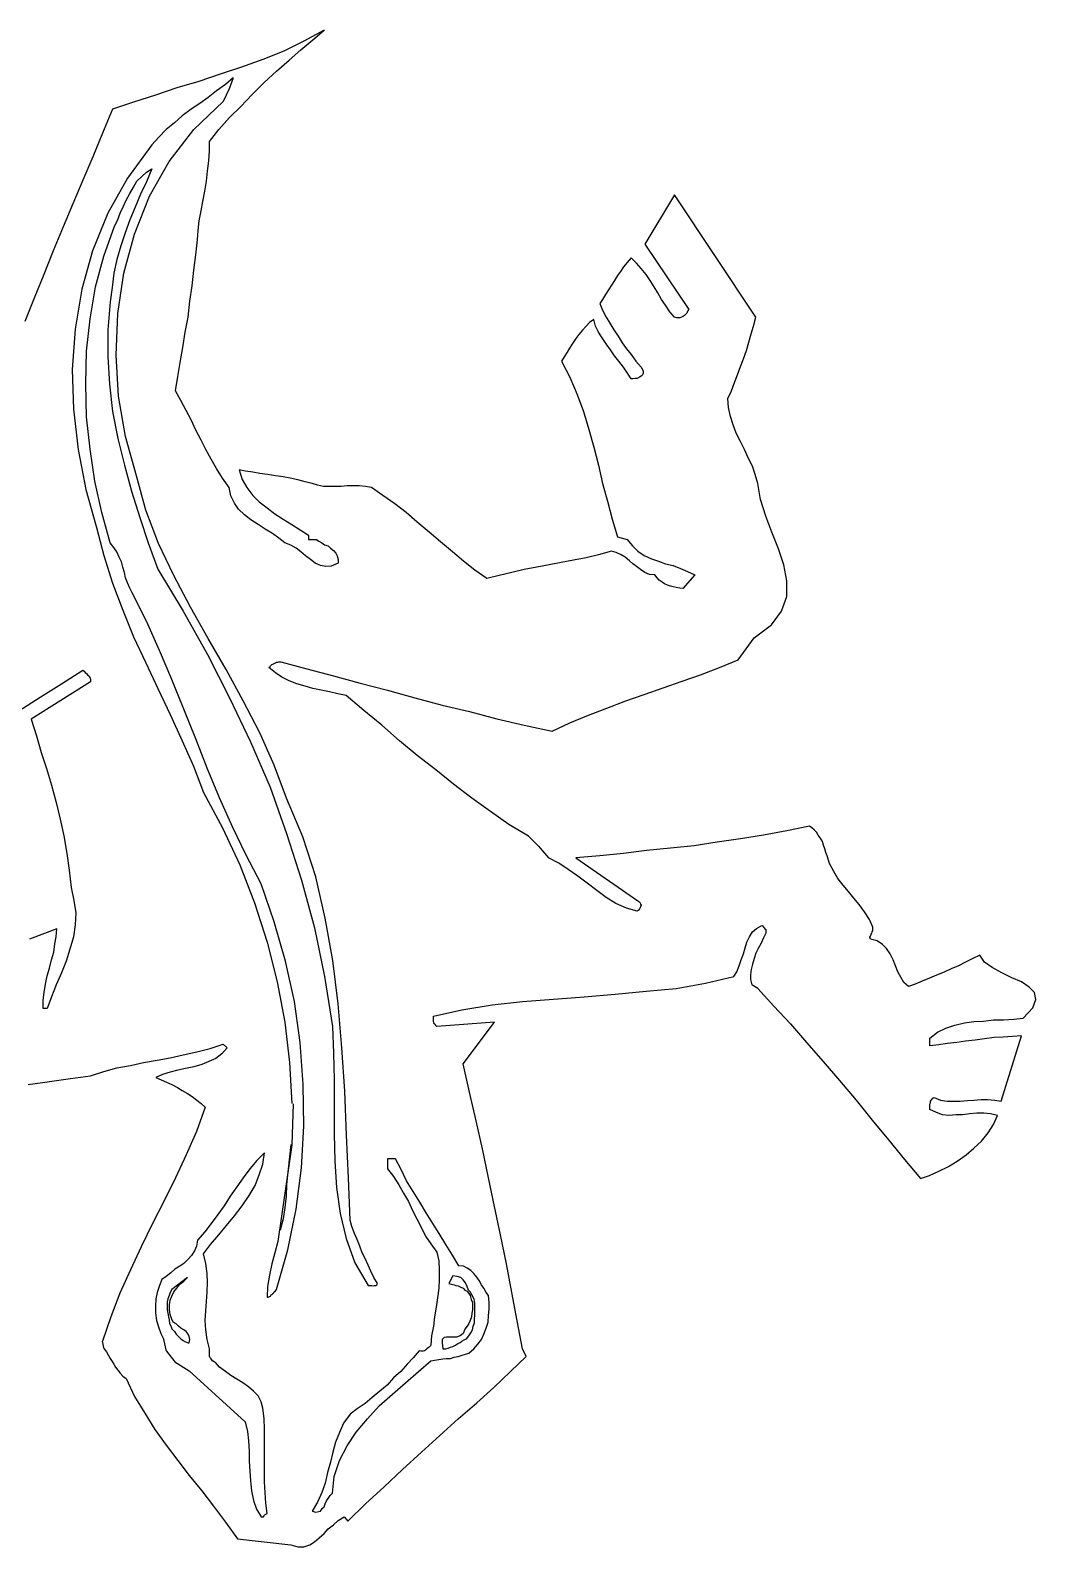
# Model space of a CAD drawing. Header units: inches. Extents: x 2.72 to 5.48, y 1.9 to 4.45.
# Drawn here: x 3.791 to 5.484, y 1.9 to 4.453 of the extents above; entities that cross this region are included whole.
import ezdxf

# ---------------------------------------------------------------- set-up
doc = ezdxf.new("R2010")
doc.units = ezdxf.units.IN
doc.header["$MEASUREMENT"] = 0

msp = doc.modelspace()

# ---------------------------------------------------------------- linework, layer by layer
for p, q in [((4.286, 4.453), (4.252, 4.435)), ((4.267, 4.437), (4.286, 4.453)), ((4.218, 4.418), (4.183, 4.404)), ((4.252, 4.435), (4.218, 4.418)), ((4.227, 4.403), (4.247, 4.42)), ((4.247, 4.42), (4.267, 4.437)), ((4.183, 4.404), (4.147, 4.391)), ((4.206, 4.384), (4.227, 4.403)), ((4.075, 4.367), (4.038, 4.356)), ((4.111, 4.379), (4.075, 4.367)), ((4.147, 4.391), (4.111, 4.379)), ((4.133, 4.373), (4.12, 4.362)), ((4.133, 4.373), (4.1265, 4.3546)), ((4.185, 4.365), (4.206, 4.384)), ((4.002, 4.344), (3.965, 4.332)), ((4.038, 4.356), (4.002, 4.344)), ((4.105, 4.351), (4.091, 4.34)), ((4.12, 4.362), (4.105, 4.351)), ((4.1265, 4.3546), (4.116, 4.333)), ((4.146, 4.325), (4.165, 4.345)), ((4.165, 4.345), (4.185, 4.365)), ((3.93, 4.32), (3.913, 4.28)), ((3.965, 4.332), (3.93, 4.32)), ((4.062, 4.32), (4.047, 4.309)), ((4.077, 4.33), (4.062, 4.32)), ((4.067, 4.286), (4.116, 4.333)), ((4.091, 4.34), (4.077, 4.33)), ((4.127, 4.306), (4.146, 4.325)), ((4.034, 4.297), (4.02, 4.286)), ((4.047, 4.309), (4.034, 4.297)), ((4.109, 4.286), (4.127, 4.306)), ((3.913, 4.28), (3.897, 4.24)), ((4.008, 4.273), (3.996, 4.26)), ((4.02, 4.286), (4.008, 4.273)), ((4.025, 4.232), (4.067, 4.286)), ((4.093, 4.266), (4.109, 4.286)), ((4.093, 4.25), (4.093, 4.266)), ((3.897, 4.24), (3.88, 4.201)), ((3.996, 4.26), (3.955, 4.204)), ((4.092, 4.233), (4.093, 4.25)), ((3.979, 4.207), (3.987, 4.214)), ((3.987, 4.214), (3.996, 4.22)), ((3.996, 4.22), (3.987, 4.198)), ((3.992, 4.174), (4.025, 4.232)), ((4.088, 4.199), (4.09, 4.216)), ((4.09, 4.216), (4.092, 4.233)), ((3.88, 4.201), (3.863, 4.161)), ((3.955, 4.204), (3.922, 4.145)), ((3.959, 4.178), (3.965, 4.189)), ((3.965, 4.189), (3.971, 4.199)), ((3.971, 4.199), (3.979, 4.207)), ((3.987, 4.198), (3.977, 4.177)), ((4.085, 4.182), (4.088, 4.199)), ((3.948, 4.156), (3.953, 4.167)), ((3.953, 4.167), (3.959, 4.178)), ((3.967, 4.11), (3.992, 4.174)), ((3.977, 4.177), (3.968, 4.155)), ((4.079, 4.149), (4.082, 4.165)), ((4.082, 4.165), (4.085, 4.182)), ((4.876, 4.176), (4.826, 4.093)), ((5.013, 3.97), (4.876, 4.176)), ((3.863, 4.161), (3.847, 4.122)), ((3.922, 4.145), (3.896, 4.082)), ((3.938, 4.133), (3.943, 4.145)), ((3.943, 4.145), (3.948, 4.156)), ((3.968, 4.155), (3.959, 4.134)), ((4.076, 4.132), (4.079, 4.149)), ((3.847, 4.122), (3.83, 4.082)), ((3.915, 4.073), (3.933, 4.123)), ((3.933, 4.123), (3.938, 4.133)), ((3.951, 4.112), (3.944, 4.09)), ((3.959, 4.134), (3.951, 4.112)), ((4.073, 4.1), (4.074, 4.116)), ((4.074, 4.116), (4.076, 4.132)), ((3.944, 4.09), (3.937, 4.067)), ((3.949, 4.044), (3.967, 4.11)), ((4.07, 4.075), (4.073, 4.1)), ((4.826, 4.093), (4.9, 3.983)), ((3.83, 4.082), (3.814, 4.042)), ((3.896, 4.082), (3.878, 4.017)), ((3.901, 4.021), (3.915, 4.073)), ((3.937, 4.067), (3.932, 4.044)), ((4.067, 4.049), (4.07, 4.075)), ((4.796, 4.062), (4.79, 4.055)), ((4.803, 4.07), (4.796, 4.062)), ((4.812, 4.061), (4.803, 4.07)), ((4.82, 4.052), (4.812, 4.061)), ((3.814, 4.042), (3.798, 4.002)), ((3.932, 4.044), (3.929, 4.02)), ((3.939, 3.976), (3.949, 4.044)), ((4.064, 4.023), (4.067, 4.049)), ((4.78, 4.04), (4.775, 4.032)), ((4.785, 4.047), (4.78, 4.04)), ((4.79, 4.055), (4.785, 4.047)), ((4.828, 4.042), (4.82, 4.052)), ((4.835, 4.032), (4.828, 4.042)), ((3.878, 4.017), (3.867, 3.95)), ((3.892, 3.967), (3.901, 4.021)), ((3.929, 4.02), (3.926, 3.996)), ((4.06, 3.997), (4.064, 4.023)), ((4.765, 4.016), (4.76, 4.008)), ((4.77, 4.024), (4.765, 4.016)), ((4.775, 4.032), (4.77, 4.024)), ((4.842, 4.021), (4.835, 4.032)), ((4.848, 4.011), (4.842, 4.021)), ((4.854, 4), (4.848, 4.011)), ((3.798, 4.002), (3.782, 3.963)), ((3.926, 3.996), (3.922, 3.949)), ((4.057, 3.97), (4.06, 3.997)), ((4.755, 4), (4.75, 3.993)), ((4.75, 3.993), (4.755, 3.982)), ((4.76, 4.008), (4.755, 4)), ((4.861, 3.99), (4.854, 4)), ((4.868, 3.979), (4.861, 3.99)), ((4.9, 3.983), (4.898, 3.98)), ((3.886, 3.913), (3.892, 3.967)), ((3.936, 3.906), (3.939, 3.976)), ((4.052, 3.945), (4.057, 3.97)), ((4.733, 3.961), (4.727, 3.955)), ((4.74, 3.966), (4.733, 3.961)), ((4.743, 3.955), (4.74, 3.966)), ((4.755, 3.982), (4.761, 3.97)), ((4.761, 3.97), (4.767, 3.96)), ((4.767, 3.96), (4.774, 3.949)), ((4.876, 3.97), (4.868, 3.979)), ((4.88, 3.969), (4.876, 3.97)), ((4.882, 3.969), (4.88, 3.969)), ((4.885, 3.969), (4.882, 3.969)), ((4.888, 3.97), (4.885, 3.969)), ((4.891, 3.972), (4.888, 3.97)), ((4.893, 3.973), (4.891, 3.972)), ((4.895, 3.975), (4.893, 3.973)), ((4.897, 3.977), (4.895, 3.975)), ((4.898, 3.98), (4.897, 3.977)), ((5.009, 3.955), (5.013, 3.97)), ((3.867, 3.95), (3.862, 3.882)), ((3.922, 3.949), (3.922, 3.903)), ((4.048, 3.919), (4.052, 3.945)), ((4.71, 3.934), (4.704, 3.926)), ((4.715, 3.941), (4.71, 3.934)), ((4.721, 3.948), (4.715, 3.941)), ((4.727, 3.955), (4.721, 3.948)), ((4.748, 3.945), (4.743, 3.955)), ((4.754, 3.935), (4.748, 3.945)), ((4.761, 3.925), (4.754, 3.935)), ((4.774, 3.949), (4.781, 3.938)), ((4.781, 3.938), (4.788, 3.927)), ((5.001, 3.928), (5.005, 3.942)), ((5.005, 3.942), (5.009, 3.955)), ((3.885, 3.858), (3.886, 3.913)), ((4.044, 3.894), (4.048, 3.919)), ((4.695, 3.911), (4.69, 3.903)), ((4.699, 3.918), (4.695, 3.911)), ((4.704, 3.926), (4.699, 3.918)), ((4.768, 3.915), (4.761, 3.925)), ((4.775, 3.905), (4.768, 3.915)), ((4.788, 3.927), (4.795, 3.917)), ((4.795, 3.917), (4.803, 3.907)), ((4.803, 3.907), (4.811, 3.896)), ((4.992, 3.9), (4.997, 3.914)), ((4.997, 3.914), (5.001, 3.928)), ((3.862, 3.882), (3.864, 3.815)), ((3.922, 3.903), (3.925, 3.857)), ((3.94, 3.837), (3.936, 3.906)), ((4.04, 3.87), (4.044, 3.894)), ((4.69, 3.903), (4.686, 3.896)), ((4.686, 3.896), (4.7, 3.869)), ((4.782, 3.896), (4.775, 3.905)), ((4.79, 3.886), (4.782, 3.896)), ((4.797, 3.876), (4.79, 3.886)), ((4.811, 3.896), (4.82, 3.886)), ((4.82, 3.886), (4.822, 3.882)), ((4.822, 3.882), (4.823, 3.879)), ((4.982, 3.873), (4.987, 3.887)), ((4.987, 3.887), (4.992, 3.9)), ((3.886, 3.802), (3.885, 3.858)), ((3.925, 3.857), (3.93, 3.811)), ((4.036, 3.846), (4.04, 3.87)), ((4.7, 3.869), (4.712, 3.84)), ((4.803, 3.866), (4.797, 3.876)), ((4.806, 3.866), (4.803, 3.866)), ((4.81, 3.867), (4.806, 3.866)), ((4.813, 3.867), (4.81, 3.867)), ((4.817, 3.869), (4.813, 3.867)), ((4.82, 3.871), (4.817, 3.869)), ((4.822, 3.873), (4.82, 3.871)), ((4.823, 3.876), (4.822, 3.873)), ((4.823, 3.879), (4.823, 3.876)), ((4.972, 3.846), (4.977, 3.86)), ((4.977, 3.86), (4.982, 3.873)), ((3.952, 3.769), (3.94, 3.837)), ((4.045, 3.83), (4.036, 3.846)), ((4.054, 3.813), (4.045, 3.83)), ((4.712, 3.84), (4.723, 3.811)), ((4.966, 3.833), (4.972, 3.846)), ((4.967, 3.818), (4.966, 3.833)), ((3.864, 3.815), (3.872, 3.747)), ((3.93, 3.811), (3.939, 3.766)), ((4.062, 3.797), (4.054, 3.813)), ((4.723, 3.811), (4.732, 3.781)), ((4.97, 3.803), (4.967, 3.818)), ((3.892, 3.748), (3.886, 3.802)), ((4.07, 3.78), (4.062, 3.797)), ((4.079, 3.763), (4.07, 3.78)), ((4.732, 3.781), (4.74, 3.751)), ((4.975, 3.789), (4.97, 3.803)), ((4.98, 3.775), (4.975, 3.789)), ((3.939, 3.766), (3.95, 3.721)), ((3.97, 3.703), (3.952, 3.769)), ((4.087, 3.747), (4.079, 3.763)), ((4.987, 3.761), (4.98, 3.775)), ((4.994, 3.747), (4.987, 3.761)), ((3.872, 3.747), (3.885, 3.68)), ((3.9, 3.694), (3.892, 3.748)), ((4.096, 3.731), (4.087, 3.747)), ((4.105, 3.715), (4.096, 3.731)), ((4.74, 3.751), (4.748, 3.721)), ((5, 3.733), (4.994, 3.747)), ((5.007, 3.719), (5, 3.733)), ((3.95, 3.721), (3.962, 3.677)), ((3.986, 3.645), (3.97, 3.703)), ((4.115, 3.699), (4.105, 3.715)), ((4.154, 3.711), (4.143, 3.713)), ((4.143, 3.713), (4.148, 3.697)), ((4.166, 3.709), (4.154, 3.711)), ((4.178, 3.707), (4.166, 3.709)), ((4.191, 3.705), (4.178, 3.707)), ((4.204, 3.703), (4.191, 3.705)), ((4.217, 3.701), (4.204, 3.703)), ((4.748, 3.721), (4.755, 3.69)), ((5.012, 3.705), (5.007, 3.719)), ((5.016, 3.69), (5.012, 3.705)), ((3.885, 3.68), (3.903, 3.616)), ((3.912, 3.641), (3.9, 3.694)), ((3.962, 3.677), (3.976, 3.633)), ((4.126, 3.683), (4.115, 3.699)), ((4.129, 3.669), (4.126, 3.683)), ((4.148, 3.697), (4.156, 3.683)), ((4.156, 3.683), (4.166, 3.67)), ((4.229, 3.699), (4.217, 3.701)), ((4.242, 3.696), (4.229, 3.699)), ((4.254, 3.693), (4.242, 3.696)), ((4.266, 3.69), (4.254, 3.693)), ((4.275, 3.687), (4.266, 3.69)), ((4.285, 3.685), (4.275, 3.687)), ((4.294, 3.685), (4.285, 3.685)), ((4.304, 3.685), (4.294, 3.685)), ((4.315, 3.685), (4.304, 3.685)), ((4.325, 3.686), (4.315, 3.685)), ((4.335, 3.686), (4.325, 3.686)), ((4.345, 3.686), (4.335, 3.686)), ((4.356, 3.685), (4.345, 3.686)), ((4.366, 3.683), (4.356, 3.685)), ((4.385, 3.67), (4.366, 3.683)), ((4.755, 3.69), (4.763, 3.66)), ((5.021, 3.663), (5.016, 3.69)), ((4.135, 3.657), (4.129, 3.669)), ((4.142, 3.647), (4.135, 3.657)), ((4.166, 3.67), (4.177, 3.659)), ((4.177, 3.659), (4.19, 3.649)), ((4.405, 3.656), (4.385, 3.67)), ((4.424, 3.641), (4.405, 3.656)), ((4.763, 3.66), (4.771, 3.63)), ((5.03, 3.635), (5.021, 3.663)), ((3.926, 3.59), (3.912, 3.641)), ((3.976, 3.633), (3.99, 3.59)), ((4.007, 3.589), (3.986, 3.645)), ((4.152, 3.637), (4.142, 3.647)), ((4.163, 3.629), (4.152, 3.637)), ((4.175, 3.621), (4.163, 3.629)), ((4.19, 3.649), (4.203, 3.639)), ((4.203, 3.639), (4.217, 3.63)), ((4.217, 3.63), (4.232, 3.621)), ((4.443, 3.625), (4.424, 3.641)), ((4.771, 3.63), (4.78, 3.6)), ((5.04, 3.608), (5.03, 3.635)), ((3.903, 3.616), (3.915, 3.569)), ((4.187, 3.613), (4.175, 3.621)), ((4.199, 3.606), (4.187, 3.613)), ((4.21, 3.598), (4.199, 3.606)), ((4.232, 3.621), (4.246, 3.612)), ((4.246, 3.612), (4.26, 3.603)), ((4.26, 3.603), (4.26, 3.596)), ((4.463, 3.608), (4.443, 3.625)), ((4.482, 3.592), (4.463, 3.608)), ((4.78, 3.6), (4.796, 3.596)), ((5.051, 3.58), (5.04, 3.608)), ((3.932, 3.582), (3.926, 3.59)), ((3.937, 3.575), (3.932, 3.582)), ((3.941, 3.566), (3.937, 3.575)), ((3.99, 3.59), (4.006, 3.546)), ((4.033, 3.535), (4.007, 3.589)), ((4.22, 3.59), (4.21, 3.598)), ((4.23, 3.586), (4.22, 3.59)), ((4.239, 3.581), (4.23, 3.586)), ((4.247, 3.575), (4.239, 3.581)), ((4.255, 3.568), (4.247, 3.575)), ((4.26, 3.596), (4.273, 3.596)), ((4.273, 3.596), (4.277, 3.593)), ((4.277, 3.593), (4.282, 3.59)), ((4.282, 3.59), (4.287, 3.587)), ((4.287, 3.587), (4.293, 3.585)), ((4.293, 3.585), (4.297, 3.581)), ((4.297, 3.581), (4.302, 3.577)), ((4.302, 3.577), (4.306, 3.573)), ((4.502, 3.575), (4.482, 3.592)), ((4.521, 3.559), (4.502, 3.575)), ((4.77, 3.576), (4.748, 3.57)), ((4.778, 3.574), (4.77, 3.576)), ((4.796, 3.596), (4.805, 3.585)), ((4.805, 3.585), (4.814, 3.576)), ((4.814, 3.576), (4.825, 3.569)), ((5.06, 3.553), (5.051, 3.58)), ((3.915, 3.569), (3.93, 3.522)), ((3.945, 3.558), (3.941, 3.566)), ((3.947, 3.549), (3.945, 3.558)), ((3.95, 3.54), (3.947, 3.549)), ((4.263, 3.562), (4.255, 3.568)), ((4.271, 3.556), (4.263, 3.562)), ((4.28, 3.552), (4.271, 3.556)), ((4.289, 3.55), (4.28, 3.552)), ((4.298, 3.551), (4.289, 3.55)), ((4.31, 3.556), (4.298, 3.551)), ((4.306, 3.573), (4.308, 3.568)), ((4.308, 3.568), (4.31, 3.562)), ((4.31, 3.562), (4.31, 3.556)), ((4.54, 3.544), (4.521, 3.559)), ((4.644, 3.549), (4.623, 3.545)), ((4.665, 3.553), (4.644, 3.549)), ((4.685, 3.557), (4.665, 3.553)), ((4.706, 3.561), (4.685, 3.557)), ((4.727, 3.565), (4.706, 3.561)), ((4.748, 3.57), (4.727, 3.565)), ((4.786, 3.57), (4.778, 3.574)), ((4.793, 3.566), (4.786, 3.57)), ((4.8, 3.56), (4.793, 3.566)), ((4.806, 3.555), (4.8, 3.56)), ((4.812, 3.55), (4.806, 3.555)), ((4.819, 3.545), (4.812, 3.55)), ((4.825, 3.569), (4.837, 3.563)), ((4.837, 3.563), (4.849, 3.559)), ((4.849, 3.559), (4.861, 3.555)), ((4.861, 3.555), (4.874, 3.552)), ((4.874, 3.552), (4.886, 3.547)), ((5.065, 3.526), (5.06, 3.553)), ((3.952, 3.531), (3.95, 3.54)), ((3.955, 3.523), (3.952, 3.531)), ((4.006, 3.546), (4.049, 3.475)), ((4.061, 3.482), (4.033, 3.535)), ((4.56, 3.53), (4.54, 3.544)), ((4.581, 3.535), (4.56, 3.53)), ((4.602, 3.54), (4.581, 3.535)), ((4.623, 3.545), (4.602, 3.54)), ((4.826, 3.54), (4.819, 3.545)), ((4.834, 3.537), (4.826, 3.54)), ((4.843, 3.536), (4.834, 3.537)), ((4.847, 3.531), (4.843, 3.536)), ((4.85, 3.527), (4.847, 3.531)), ((4.855, 3.524), (4.85, 3.527)), ((4.859, 3.521), (4.855, 3.524)), ((4.886, 3.547), (4.898, 3.542)), ((4.91, 3.536), (4.89, 3.513)), ((4.898, 3.542), (4.91, 3.536)), ((5.065, 3.5), (5.065, 3.526)), ((3.93, 3.522), (3.947, 3.477)), ((3.959, 3.514), (3.955, 3.523)), ((3.963, 3.506), (3.959, 3.514)), ((3.987, 3.458), (3.963, 3.506)), ((4.864, 3.519), (4.859, 3.521)), ((4.869, 3.517), (4.864, 3.519)), ((4.874, 3.516), (4.869, 3.517)), ((4.879, 3.515), (4.874, 3.516)), ((4.885, 3.514), (4.879, 3.515)), ((4.89, 3.513), (4.885, 3.514)), ((5.056, 3.475), (5.065, 3.5)), ((3.947, 3.477), (3.965, 3.432)), ((4.049, 3.475), (4.09, 3.402)), ((4.091, 3.429), (4.061, 3.482)), ((5.039, 3.452), (5.056, 3.475)), ((4.009, 3.409), (3.987, 3.458)), ((5.01, 3.43), (5.039, 3.452)), ((3.965, 3.432), (3.986, 3.388)), ((4.121, 3.377), (4.091, 3.429)), ((4.983, 3.393), (5.01, 3.43)), ((4.03, 3.36), (4.009, 3.409)), ((4.09, 3.402), (4.127, 3.329)), ((3.844, 3.353), (3.88, 3.376)), ((3.88, 3.376), (3.882, 3.374)), ((3.882, 3.374), (3.884, 3.372)), ((3.884, 3.372), (3.886, 3.37)), ((3.886, 3.37), (3.888, 3.368)), ((3.986, 3.388), (4.006, 3.345)), ((4.15, 3.324), (4.121, 3.377)), ((4.193, 3.38), (4.195, 3.382)), ((4.204, 3.371), (4.193, 3.38)), ((4.195, 3.382), (4.196, 3.383)), ((4.196, 3.383), (4.198, 3.385)), ((4.198, 3.385), (4.2, 3.386)), ((4.2, 3.386), (4.202, 3.387)), ((4.202, 3.387), (4.204, 3.388)), ((4.204, 3.388), (4.206, 3.389)), ((4.215, 3.364), (4.204, 3.371)), ((4.206, 3.389), (4.208, 3.389)), ((4.208, 3.389), (4.21, 3.39)), ((4.21, 3.39), (4.213, 3.39)), ((4.213, 3.39), (4.257, 3.378)), ((4.257, 3.378), (4.302, 3.366)), ((4.92, 3.368), (4.952, 3.38)), ((4.952, 3.38), (4.983, 3.393)), ((3.893, 3.356), (3.793, 3.293)), ((3.808, 3.33), (3.844, 3.353)), ((3.888, 3.368), (3.89, 3.366)), ((3.89, 3.366), (3.891, 3.364)), ((3.891, 3.364), (3.892, 3.362)), ((3.892, 3.362), (3.893, 3.36)), ((3.893, 3.36), (3.893, 3.358)), ((3.893, 3.358), (3.893, 3.356)), ((4.006, 3.345), (4.027, 3.301)), ((4.05, 3.31), (4.03, 3.36)), ((4.227, 3.358), (4.215, 3.364)), ((4.24, 3.353), (4.227, 3.358)), ((4.254, 3.349), (4.24, 3.353)), ((4.267, 3.345), (4.254, 3.349)), ((4.281, 3.342), (4.267, 3.345)), ((4.302, 3.366), (4.347, 3.354)), ((4.347, 3.354), (4.393, 3.342)), ((4.825, 3.335), (4.857, 3.346)), ((4.857, 3.346), (4.889, 3.357)), ((4.889, 3.357), (4.92, 3.368)), ((3.772, 3.307), (3.808, 3.33)), ((4.127, 3.329), (4.162, 3.255)), ((4.178, 3.27), (4.15, 3.324)), ((4.295, 3.339), (4.281, 3.342)), ((4.309, 3.336), (4.295, 3.339)), ((4.323, 3.333), (4.309, 3.336)), ((4.353, 3.308), (4.323, 3.333)), ((4.393, 3.342), (4.439, 3.329)), ((4.439, 3.329), (4.485, 3.317)), ((4.762, 3.312), (4.794, 3.324)), ((4.794, 3.324), (4.825, 3.335)), ((4.027, 3.301), (4.047, 3.257)), ((4.07, 3.26), (4.05, 3.31)), ((4.383, 3.283), (4.353, 3.308)), ((4.485, 3.317), (4.531, 3.306)), ((4.531, 3.306), (4.577, 3.294)), ((4.577, 3.294), (4.623, 3.283)), ((4.7, 3.287), (4.731, 3.3)), ((4.731, 3.3), (4.762, 3.312)), ((3.793, 3.293), (3.802, 3.265)), ((4.202, 3.216), (4.178, 3.27)), ((4.413, 3.257), (4.383, 3.283)), ((4.623, 3.283), (4.67, 3.273)), ((4.67, 3.273), (4.7, 3.287)), ((3.802, 3.265), (3.81, 3.237)), ((4.047, 3.257), (4.066, 3.214)), ((4.089, 3.211), (4.07, 3.26)), ((4.162, 3.255), (4.195, 3.179)), ((4.443, 3.232), (4.413, 3.257)), ((3.81, 3.237), (3.819, 3.21)), ((4.474, 3.208), (4.443, 3.232)), ((3.819, 3.21), (3.827, 3.182)), ((4.066, 3.214), (4.083, 3.17)), ((4.11, 3.161), (4.089, 3.211)), ((4.223, 3.16), (4.202, 3.216)), ((4.504, 3.184), (4.474, 3.208)), ((3.827, 3.182), (3.835, 3.153)), ((4.083, 3.17), (4.115, 3.11)), ((4.195, 3.179), (4.223, 3.101)), ((4.535, 3.16), (4.504, 3.184)), ((3.835, 3.153), (3.842, 3.125)), ((4.132, 3.112), (4.11, 3.161)), ((4.25, 3.095), (4.223, 3.16)), ((4.566, 3.138), (4.535, 3.16)), ((3.842, 3.125), (3.848, 3.097)), ((4.597, 3.116), (4.566, 3.138)), ((4.63, 3.096), (4.597, 3.116)), ((3.848, 3.097), (3.853, 3.067)), ((4.115, 3.11), (4.144, 3.048)), ((4.155, 3.064), (4.132, 3.112)), ((4.223, 3.101), (4.248, 3.022)), ((4.272, 3.028), (4.25, 3.095)), ((4.63, 3.096), (4.647, 3.0793)), ((4.987, 3.092), (4.948, 3.086)), ((5.026, 3.098), (4.987, 3.092)), ((5.065, 3.105), (5.026, 3.098)), ((5.103, 3.113), (5.065, 3.105)), ((5.107, 3.11), (5.103, 3.113)), ((5.111, 3.107), (5.107, 3.11)), ((5.115, 3.103), (5.111, 3.107)), ((5.118, 3.098), (5.115, 3.103)), ((5.122, 3.093), (5.118, 3.098)), ((5.125, 3.087), (5.122, 3.093)), ((3.853, 3.067), (3.857, 3.039)), ((4.18, 3.016), (4.155, 3.064)), ((4.647, 3.0793), (4.664, 3.06)), ((4.79, 3.067), (4.75, 3.063)), ((4.829, 3.072), (4.79, 3.067)), ((4.869, 3.076), (4.829, 3.072)), ((4.909, 3.08), (4.869, 3.076)), ((4.948, 3.086), (4.909, 3.08)), ((5.127, 3.081), (5.125, 3.087)), ((5.129, 3.075), (5.127, 3.081)), ((5.131, 3.069), (5.129, 3.075)), ((5.133, 3.063), (5.131, 3.069)), ((3.857, 3.039), (3.86, 3.01)), ((4.144, 3.048), (4.169, 2.984)), ((4.681, 3.051), (4.664, 3.06)), ((4.697, 3.04), (4.681, 3.051)), ((4.713, 3.029), (4.697, 3.04)), ((4.75, 3.063), (4.71, 3.06)), ((4.71, 3.06), (4.816, 2.986)), ((5.137, 3.05), (5.133, 3.063)), ((5.144, 3.037), (5.137, 3.05)), ((4.202, 2.952), (4.18, 3.016)), ((4.248, 3.022), (4.27, 2.942)), ((4.288, 2.958), (4.272, 3.028)), ((4.729, 3.017), (4.713, 3.029)), ((4.745, 3.005), (4.729, 3.017)), ((5.151, 3.025), (5.144, 3.037)), ((5.16, 3.014), (5.151, 3.025)), ((5.169, 3.003), (5.16, 3.014)), ((3.86, 3.01), (3.865, 2.988)), ((3.865, 2.988), (3.868, 2.967)), ((4.761, 2.993), (4.745, 3.005)), ((4.777, 2.983), (4.761, 2.993)), ((5.178, 2.992), (5.169, 3.003)), ((5.187, 2.981), (5.178, 2.992)), ((3.868, 2.967), (3.867, 2.947)), ((4.169, 2.984), (4.19, 2.918)), ((4.795, 2.975), (4.777, 2.983)), ((4.813, 2.97), (4.795, 2.975)), ((4.815, 2.971), (4.813, 2.97)), ((4.816, 2.972), (4.815, 2.971)), ((4.816, 2.986), (4.818, 2.984)), ((4.817, 2.974), (4.816, 2.972)), ((4.818, 2.976), (4.817, 2.974)), ((4.818, 2.984), (4.819, 2.982)), ((4.819, 2.977), (4.818, 2.976)), ((4.819, 2.982), (4.82, 2.98)), ((4.82, 2.98), (4.819, 2.977)), ((5.196, 2.969), (5.187, 2.981)), ((5.204, 2.956), (5.196, 2.969)), ((3.836, 2.94), (3.79, 2.923)), ((3.835, 2.927), (3.836, 2.94)), ((3.867, 2.947), (3.864, 2.927)), ((4.221, 2.886), (4.202, 2.952)), ((4.27, 2.942), (4.287, 2.86)), ((4.301, 2.887), (4.288, 2.958)), ((5.007, 2.935), (5.014, 2.941)), ((5.014, 2.941), (5.023, 2.946)), ((5.023, 2.946), (5.024, 2.945)), ((5.024, 2.945), (5.026, 2.943)), ((5.026, 2.943), (5.027, 2.942)), ((5.027, 2.942), (5.028, 2.94)), ((5.028, 2.94), (5.03, 2.939)), ((5.03, 2.939), (5.03, 2.937)), ((5.03, 2.937), (5.03, 2.935)), ((5.21, 2.943), (5.204, 2.956)), ((5.209, 2.935), (5.21, 2.937)), ((5.21, 2.94), (5.21, 2.943)), ((5.21, 2.937), (5.21, 2.94)), ((3.831, 2.901), (3.833, 2.915)), ((3.833, 2.915), (3.835, 2.927)), ((3.864, 2.927), (3.858, 2.906)), ((4.19, 2.918), (4.207, 2.851)), ((4.995, 2.908), (4.998, 2.918)), ((4.998, 2.918), (5.002, 2.927)), ((5.002, 2.927), (5.007, 2.935)), ((5.022, 2.916), (5.017, 2.907)), ((5.026, 2.925), (5.022, 2.916)), ((5.03, 2.933), (5.026, 2.925)), ((5.03, 2.935), (5.03, 2.933)), ((5.205, 2.926), (5.206, 2.928)), ((5.206, 2.923), (5.205, 2.926)), ((5.206, 2.928), (5.207, 2.931)), ((5.217, 2.92), (5.206, 2.923)), ((5.207, 2.931), (5.208, 2.933)), ((5.208, 2.933), (5.209, 2.935)), ((5.226, 2.914), (5.217, 2.92)), ((5.233, 2.907), (5.226, 2.914)), ((3.824, 2.874), (3.827, 2.888)), ((3.827, 2.888), (3.831, 2.901)), ((3.852, 2.886), (3.844, 2.866)), ((3.858, 2.906), (3.852, 2.886)), ((4.236, 2.818), (4.221, 2.886)), ((4.31, 2.814), (4.301, 2.887)), ((4.985, 2.878), (4.988, 2.888)), ((4.988, 2.888), (4.992, 2.898)), ((4.992, 2.898), (4.995, 2.908)), ((5.01, 2.89), (5.007, 2.881)), ((5.013, 2.899), (5.01, 2.89)), ((5.017, 2.907), (5.013, 2.899)), ((5.239, 2.898), (5.233, 2.907)), ((5.244, 2.888), (5.239, 2.898)), ((5.248, 2.878), (5.244, 2.888)), ((5.378, 2.89), (5.366, 2.884)), ((5.39, 2.896), (5.378, 2.89)), ((5.398, 2.884), (5.39, 2.896)), ((3.817, 2.847), (3.82, 2.861)), ((3.82, 2.861), (3.824, 2.874)), ((3.844, 2.866), (3.835, 2.846)), ((4.287, 2.86), (4.3, 2.776)), ((4.928, 2.849), (4.976, 2.86)), ((4.976, 2.86), (4.981, 2.868)), ((4.981, 2.868), (4.985, 2.878)), ((5.005, 2.872), (5.004, 2.863)), ((5.004, 2.863), (5.004, 2.855)), ((5.007, 2.881), (5.005, 2.872)), ((5.252, 2.868), (5.248, 2.878)), ((5.257, 2.859), (5.252, 2.868)), ((5.317, 2.862), (5.305, 2.857)), ((5.33, 2.867), (5.317, 2.862)), ((5.342, 2.873), (5.33, 2.867)), ((5.354, 2.878), (5.342, 2.873)), ((5.366, 2.884), (5.354, 2.878)), ((5.411, 2.875), (5.398, 2.884)), ((5.427, 2.866), (5.411, 2.875)), ((5.444, 2.858), (5.427, 2.866)), ((3.815, 2.833), (3.817, 2.847)), ((3.835, 2.846), (3.827, 2.826)), ((4.207, 2.851), (4.22, 2.783)), ((4.776, 2.83), (4.828, 2.835)), ((4.828, 2.835), (4.879, 2.84)), ((4.879, 2.84), (4.928, 2.849)), ((5.004, 2.855), (5.006, 2.846)), ((5.016, 2.84), (5.006, 2.846)), ((5.016, 2.84), (5.043, 2.81)), ((5.262, 2.85), (5.257, 2.859)), ((5.27, 2.843), (5.262, 2.85)), ((5.281, 2.847), (5.27, 2.843)), ((5.293, 2.852), (5.281, 2.847)), ((5.305, 2.857), (5.293, 2.852)), ((5.46, 2.851), (5.444, 2.858)), ((5.473, 2.842), (5.46, 2.851)), ((5.482, 2.833), (5.473, 2.842)), ((3.813, 2.82), (3.815, 2.833)), ((3.813, 2.806), (3.813, 2.82)), ((3.827, 2.826), (3.82, 2.806)), ((4.246, 2.749), (4.236, 2.818)), ((4.316, 2.74), (4.31, 2.814)), ((4.518, 2.804), (4.569, 2.812)), ((4.569, 2.812), (4.62, 2.818)), ((4.62, 2.818), (4.672, 2.822)), ((4.672, 2.822), (4.724, 2.826)), ((4.724, 2.826), (4.776, 2.83)), ((5.043, 2.81), (5.071, 2.78)), ((5.479, 2.807), (5.484, 2.821)), ((5.484, 2.821), (5.482, 2.833)), ((3.82, 2.806), (3.813, 2.806)), ((4.22, 2.783), (4.228, 2.715)), ((4.47, 2.793), (4.518, 2.804)), ((4.47, 2.79), (4.47, 2.793)), ((4.47, 2.788), (4.47, 2.79)), ((4.47, 2.786), (4.47, 2.788)), ((4.47, 2.784), (4.47, 2.786)), ((4.471, 2.782), (4.47, 2.784)), ((4.573, 2.783), (4.476, 2.776)), ((4.52, 2.713), (4.573, 2.783)), ((5.364, 2.782), (5.38, 2.784)), ((5.38, 2.784), (5.396, 2.785)), ((5.396, 2.785), (5.413, 2.787)), ((5.413, 2.787), (5.43, 2.787)), ((5.43, 2.787), (5.447, 2.788)), ((5.447, 2.788), (5.463, 2.79)), ((5.463, 2.79), (5.479, 2.807)), ((4.3, 2.776), (4.302, 2.731)), ((4.472, 2.78), (4.471, 2.782)), ((4.473, 2.779), (4.472, 2.78)), ((4.475, 2.777), (4.473, 2.779)), ((4.476, 2.776), (4.475, 2.777)), ((5.071, 2.78), (5.098, 2.749)), ((5.306, 2.756), (5.319, 2.766)), ((5.319, 2.766), (5.333, 2.773)), ((5.333, 2.773), (5.348, 2.778)), ((5.348, 2.778), (5.364, 2.782)), ((5.429, 2.758), (5.414, 2.757)), ((5.426, 2.65), (5.46, 2.76)), ((5.445, 2.759), (5.429, 2.758)), ((5.46, 2.76), (5.445, 2.759)), ((4.049, 2.728), (4.072, 2.733)), ((4.072, 2.733), (4.094, 2.739)), ((4.094, 2.739), (4.116, 2.746)), ((4.123, 2.74), (4.114, 2.73)), ((4.116, 2.746), (4.123, 2.74)), ((4.251, 2.678), (4.246, 2.749)), ((4.321, 2.667), (4.316, 2.74)), ((5.098, 2.749), (5.126, 2.717)), ((5.306, 2.743), (5.306, 2.756)), ((5.321, 2.745), (5.306, 2.743)), ((5.335, 2.747), (5.321, 2.745)), ((5.351, 2.749), (5.335, 2.747)), ((5.366, 2.751), (5.351, 2.749)), ((5.382, 2.753), (5.366, 2.751)), ((5.398, 2.755), (5.382, 2.753)), ((5.414, 2.757), (5.398, 2.755)), ((3.937, 2.706), (3.96, 2.71)), ((3.96, 2.71), (3.982, 2.715)), ((3.982, 2.715), (4.005, 2.719)), ((4.005, 2.719), (4.027, 2.723)), ((4.027, 2.723), (4.049, 2.728)), ((4.067, 2.708), (4.053, 2.705)), ((4.08, 2.712), (4.067, 2.708)), ((4.092, 2.717), (4.08, 2.712)), ((4.104, 2.722), (4.092, 2.717)), ((4.114, 2.73), (4.104, 2.722)), ((4.228, 2.715), (4.232, 2.646)), ((4.302, 2.731), (4.303, 2.686)), ((4.531, 2.665), (4.52, 2.713)), ((5.126, 2.717), (5.154, 2.685)), ((3.788, 2.678), (3.824, 2.683)), ((3.824, 2.683), (3.859, 2.688)), ((3.859, 2.688), (3.893, 2.693)), ((3.893, 2.693), (3.915, 2.7)), ((3.915, 2.7), (3.937, 2.706)), ((4.014, 2.695), (4.003, 2.69)), ((4.003, 2.69), (4.012, 2.686)), ((4.012, 2.686), (4.021, 2.682)), ((4.027, 2.699), (4.014, 2.695)), ((4.021, 2.682), (4.03, 2.678)), ((4.04, 2.702), (4.027, 2.699)), ((4.053, 2.705), (4.04, 2.702)), ((4.303, 2.686), (4.303, 2.64)), ((5.154, 2.685), (5.182, 2.652)), ((4.03, 2.678), (4.039, 2.673)), ((4.039, 2.673), (4.047, 2.668)), ((4.047, 2.668), (4.056, 2.663)), ((4.056, 2.663), (4.064, 2.658)), ((4.064, 2.658), (4.072, 2.652)), ((4.252, 2.608), (4.251, 2.678)), ((4.324, 2.593), (4.321, 2.667)), ((4.542, 2.617), (4.531, 2.665)), ((5.311, 2.655), (5.313, 2.656)), ((5.313, 2.656), (5.324, 2.652)), ((4.086, 2.64), (4.071, 2.599)), ((4.072, 2.652), (4.079, 2.646)), ((4.079, 2.646), (4.086, 2.64)), ((4.303, 2.64), (4.303, 2.595)), ((5.182, 2.652), (5.209, 2.618)), ((5.306, 2.645), (5.307, 2.647)), ((5.306, 2.642), (5.306, 2.645)), ((5.306, 2.639), (5.306, 2.642)), ((5.306, 2.636), (5.306, 2.639)), ((5.317, 2.631), (5.306, 2.636)), ((5.307, 2.65), (5.308, 2.652)), ((5.307, 2.647), (5.307, 2.65)), ((5.308, 2.652), (5.309, 2.653)), ((5.309, 2.653), (5.311, 2.655)), ((5.327, 2.627), (5.317, 2.631)), ((5.324, 2.652), (5.335, 2.65)), ((5.335, 2.65), (5.346, 2.65)), ((5.346, 2.65), (5.357, 2.65)), ((5.357, 2.65), (5.369, 2.651)), ((5.369, 2.651), (5.38, 2.652)), ((5.385, 2.63), (5.373, 2.629)), ((5.38, 2.652), (5.392, 2.653)), ((5.397, 2.63), (5.385, 2.63)), ((5.392, 2.653), (5.403, 2.653)), ((5.408, 2.629), (5.397, 2.63)), ((5.403, 2.653), (5.415, 2.652)), ((5.415, 2.652), (5.426, 2.65)), ((4.248, 2.538), (4.252, 2.608)), ((4.553, 2.57), (4.542, 2.617)), ((5.209, 2.618), (5.236, 2.585)), ((5.338, 2.626), (5.327, 2.627)), ((5.35, 2.627), (5.338, 2.626)), ((5.361, 2.627), (5.35, 2.627)), ((5.373, 2.629), (5.361, 2.627)), ((5.404, 2.597), (5.413, 2.611)), ((5.42, 2.626), (5.408, 2.629)), ((5.413, 2.611), (5.42, 2.626)), ((4.071, 2.599), (4.054, 2.56)), ((4.303, 2.595), (4.304, 2.549)), ((4.327, 2.521), (4.324, 2.593)), ((5.236, 2.585), (5.263, 2.552)), ((5.38, 2.571), (5.393, 2.583)), ((5.393, 2.583), (5.404, 2.597)), ((4.054, 2.56), (4.036, 2.521)), ((4.186, 2.563), (4.173, 2.55)), ((4.183, 2.544), (4.186, 2.563)), ((4.23, 2.577), (4.223, 2.51)), ((4.563, 2.521), (4.553, 2.57)), ((5.352, 2.549), (5.367, 2.56)), ((5.367, 2.56), (5.38, 2.571)), ((4.161, 2.536), (4.15, 2.521)), ((4.173, 2.55), (4.161, 2.536)), ((4.177, 2.526), (4.183, 2.544)), ((4.239, 2.468), (4.248, 2.538)), ((4.304, 2.549), (4.307, 2.505)), ((4.406, 2.553), (4.393, 2.553)), ((4.393, 2.553), (4.393, 2.536)), ((4.393, 2.536), (4.403, 2.523)), ((4.416, 2.535), (4.406, 2.553)), ((4.425, 2.516), (4.416, 2.535)), ((5.263, 2.552), (5.29, 2.52)), ((5.305, 2.525), (5.321, 2.532)), ((5.321, 2.532), (5.337, 2.54)), ((5.337, 2.54), (5.352, 2.549)), ((4.036, 2.521), (4.017, 2.482)), ((4.139, 2.506), (4.128, 2.49)), ((4.15, 2.521), (4.139, 2.506)), ((4.16, 2.491), (4.17, 2.508)), ((4.17, 2.508), (4.177, 2.526)), ((4.223, 2.51), (4.222, 2.49)), ((4.307, 2.505), (4.313, 2.461)), ((4.33, 2.45), (4.327, 2.521)), ((4.403, 2.523), (4.412, 2.509)), ((4.412, 2.509), (4.42, 2.495)), ((4.436, 2.498), (4.425, 2.516)), ((4.573, 2.473), (4.563, 2.521)), ((5.29, 2.52), (5.305, 2.525)), ((4.017, 2.482), (3.997, 2.444)), ((4.128, 2.49), (4.118, 2.474)), ((4.148, 2.474), (4.16, 2.491)), ((4.222, 2.49), (4.22, 2.471)), ((4.42, 2.495), (4.428, 2.481)), ((4.428, 2.481), (4.435, 2.466)), ((4.447, 2.48), (4.436, 2.498)), ((4.458, 2.462), (4.447, 2.48)), ((4.107, 2.459), (4.096, 2.444)), ((4.118, 2.474), (4.107, 2.459)), ((4.122, 2.441), (4.135, 2.457)), ((4.135, 2.457), (4.148, 2.474)), ((4.217, 2.452), (4.212, 2.433)), ((4.22, 2.471), (4.217, 2.452)), ((4.225, 2.4), (4.239, 2.468)), ((4.313, 2.461), (4.323, 2.419)), ((4.435, 2.466), (4.442, 2.452)), ((4.442, 2.452), (4.45, 2.437)), ((4.469, 2.444), (4.458, 2.462)), ((4.583, 2.425), (4.573, 2.473)), ((3.997, 2.444), (3.978, 2.405)), ((4.085, 2.43), (4.073, 2.416)), ((4.096, 2.444), (4.085, 2.43)), ((4.109, 2.425), (4.122, 2.441)), ((4.333, 2.439), (4.33, 2.45)), ((4.337, 2.427), (4.333, 2.439)), ((4.342, 2.417), (4.337, 2.427)), ((4.45, 2.437), (4.457, 2.423)), ((4.48, 2.427), (4.469, 2.444)), ((4.491, 2.409), (4.48, 2.427)), ((3.978, 2.405), (3.96, 2.366)), ((4.071, 2.406), (4.068, 2.398)), ((4.073, 2.416), (4.071, 2.406)), ((4.083, 2.393), (4.095, 2.409)), ((4.095, 2.409), (4.109, 2.425)), ((4.208, 2.414), (4.203, 2.395)), ((4.206, 2.333), (4.225, 2.4)), ((4.323, 2.419), (4.338, 2.378)), ((4.346, 2.406), (4.342, 2.417)), ((4.35, 2.395), (4.346, 2.406)), ((4.457, 2.423), (4.466, 2.41)), ((4.466, 2.41), (4.476, 2.396)), ((4.502, 2.391), (4.491, 2.409)), ((4.593, 2.376), (4.583, 2.425)), ((4.05, 2.377), (4.043, 2.372)), ((4.057, 2.384), (4.05, 2.377)), ((4.063, 2.39), (4.057, 2.384)), ((4.068, 2.398), (4.063, 2.39)), ((4.087, 2.377), (4.083, 2.393)), ((4.089, 2.36), (4.087, 2.377)), ((4.198, 2.376), (4.194, 2.357)), ((4.203, 2.395), (4.198, 2.376)), ((4.338, 2.378), (4.36, 2.34)), ((4.355, 2.385), (4.35, 2.395)), ((4.36, 2.374), (4.355, 2.385)), ((4.476, 2.396), (4.479, 2.381)), ((4.479, 2.381), (4.48, 2.366)), ((4.513, 2.373), (4.502, 2.391)), ((4.602, 2.328), (4.593, 2.376)), ((3.96, 2.366), (3.942, 2.327)), ((4.013, 2.35), (4.009, 2.34)), ((4.02, 2.355), (4.013, 2.35)), ((4.028, 2.361), (4.02, 2.355)), ((4.035, 2.367), (4.028, 2.361)), ((4.056, 2.353), (4.03, 2.333)), ((4.043, 2.372), (4.035, 2.367)), ((4.05, 2.347), (4.056, 2.353)), ((4.09, 2.345), (4.089, 2.36)), ((4.194, 2.357), (4.191, 2.338)), ((4.365, 2.364), (4.36, 2.374)), ((4.37, 2.353), (4.365, 2.364)), ((4.376, 2.343), (4.37, 2.353)), ((4.48, 2.35), (4.479, 2.335)), ((4.48, 2.366), (4.48, 2.35)), ((4.503, 2.356), (4.496, 2.343)), ((4.51, 2.355), (4.503, 2.356)), ((4.516, 2.353), (4.51, 2.355)), ((4.521, 2.372), (4.513, 2.373)), ((4.52, 2.349), (4.516, 2.353)), ((4.524, 2.344), (4.52, 2.349)), ((4.527, 2.369), (4.521, 2.372)), ((4.533, 2.365), (4.527, 2.369)), ((4.538, 2.36), (4.533, 2.365)), ((4.543, 2.354), (4.538, 2.36)), ((4.547, 2.348), (4.543, 2.354)), ((3.942, 2.327), (3.927, 2.287)), ((4.005, 2.328), (4.003, 2.317)), ((4.009, 2.34), (4.005, 2.328)), ((4.027, 2.328), (4.025, 2.323)), ((4.03, 2.333), (4.027, 2.328)), ((4.03, 2.322), (4.033, 2.329)), ((4.033, 2.329), (4.038, 2.335)), ((4.038, 2.335), (4.043, 2.342)), ((4.043, 2.342), (4.05, 2.347)), ((4.088, 2.313), (4.089, 2.329)), ((4.089, 2.329), (4.09, 2.345)), ((4.191, 2.338), (4.19, 2.32)), ((4.196, 2.322), (4.197, 2.324)), ((4.197, 2.324), (4.199, 2.325)), ((4.199, 2.325), (4.2, 2.326)), ((4.2, 2.326), (4.201, 2.327)), ((4.201, 2.327), (4.202, 2.329)), ((4.202, 2.329), (4.204, 2.331)), ((4.204, 2.331), (4.206, 2.333)), ((4.36, 2.34), (4.362, 2.34)), ((4.362, 2.34), (4.364, 2.34)), ((4.364, 2.34), (4.366, 2.34)), ((4.366, 2.34), (4.369, 2.339)), ((4.369, 2.339), (4.371, 2.34)), ((4.371, 2.34), (4.373, 2.34)), ((4.373, 2.34), (4.375, 2.341)), ((4.375, 2.341), (4.376, 2.343)), ((4.479, 2.335), (4.477, 2.319)), ((4.496, 2.343), (4.5, 2.342)), ((4.5, 2.342), (4.505, 2.341)), ((4.505, 2.341), (4.508, 2.34)), ((4.508, 2.34), (4.512, 2.339)), ((4.512, 2.339), (4.516, 2.337)), ((4.516, 2.337), (4.52, 2.335)), ((4.52, 2.335), (4.523, 2.332)), ((4.523, 2.332), (4.527, 2.33)), ((4.527, 2.338), (4.524, 2.344)), ((4.529, 2.332), (4.527, 2.338)), ((4.527, 2.33), (4.5317, 2.3228)), ((4.5319, 2.3289), (4.529, 2.332)), ((4.535, 2.3239), (4.5319, 2.3289)), ((4.5388, 2.3165), (4.535, 2.3239)), ((4.551, 2.341), (4.547, 2.348)), ((4.555, 2.335), (4.551, 2.341)), ((4.559, 2.328), (4.555, 2.335)), ((4.563, 2.323), (4.559, 2.328)), ((4.611, 2.28), (4.602, 2.328)), ((4.003, 2.317), (4.002, 2.305)), ((4.002, 2.305), (4.002, 2.293)), ((4.023, 2.317), (4.022, 2.312)), ((4.022, 2.312), (4.022, 2.305)), ((4.022, 2.305), (4.022, 2.299)), ((4.022, 2.299), (4.023, 2.293)), ((4.025, 2.323), (4.023, 2.317)), ((4.026, 2.307), (4.027, 2.315)), ((4.026, 2.299), (4.026, 2.307)), ((4.027, 2.291), (4.026, 2.299)), ((4.027, 2.315), (4.03, 2.322)), ((4.087, 2.297), (4.088, 2.313)), ((4.19, 2.32), (4.192, 2.32)), ((4.192, 2.32), (4.194, 2.321)), ((4.194, 2.321), (4.196, 2.322)), ((4.475, 2.303), (4.472, 2.287)), ((4.477, 2.319), (4.475, 2.303)), ((4.5317, 2.3228), (4.5336, 2.3162)), ((4.5336, 2.3162), (4.536, 2.311)), ((4.536, 2.299), (4.535, 2.293)), ((4.536, 2.311), (4.536, 2.305)), ((4.536, 2.305), (4.536, 2.299)), ((4.54, 2.31), (4.5388, 2.3165)), ((4.54, 2.303), (4.54, 2.31)), ((4.54, 2.296), (4.54, 2.303)), ((4.564, 2.311), (4.563, 2.323)), ((4.563, 2.289), (4.564, 2.3)), ((4.564, 2.3), (4.564, 2.311)), ((3.927, 2.287), (3.913, 2.246)), ((4.002, 2.293), (4.004, 2.281)), ((4.004, 2.281), (4.007, 2.27)), ((4.023, 2.293), (4.024, 2.287)), ((4.024, 2.287), (4.025, 2.282)), ((4.025, 2.282), (4.026, 2.276)), ((4.026, 2.276), (4.028, 2.272)), ((4.03, 2.283), (4.027, 2.291)), ((4.032, 2.278), (4.03, 2.283)), ((4.037, 2.275), (4.032, 2.278)), ((4.041, 2.271), (4.037, 2.275)), ((4.086, 2.281), (4.087, 2.297)), ((4.087, 2.265), (4.086, 2.281)), ((4.472, 2.287), (4.47, 2.271)), ((4.53, 2.276), (4.527, 2.271)), ((4.532, 2.281), (4.53, 2.276)), ((4.534, 2.287), (4.532, 2.281)), ((4.535, 2.293), (4.534, 2.287)), ((4.537, 2.271), (4.539, 2.277)), ((4.539, 2.283), (4.54, 2.29)), ((4.539, 2.277), (4.539, 2.283)), ((4.54, 2.29), (4.54, 2.296)), ((4.559, 2.268), (4.562, 2.278)), ((4.562, 2.278), (4.563, 2.289)), ((4.62, 2.233), (4.611, 2.28)), ((4.007, 2.27), (4.011, 2.259)), ((4.011, 2.259), (4.016, 2.249)), ((4.021, 2.229), (4.016, 2.249)), ((4.028, 2.272), (4.03, 2.267)), ((4.03, 2.267), (4.034, 2.262)), ((4.034, 2.262), (4.037, 2.258)), ((4.037, 2.258), (4.041, 2.254)), ((4.045, 2.268), (4.041, 2.271)), ((4.041, 2.254), (4.045, 2.25)), ((4.05, 2.265), (4.045, 2.268)), ((4.045, 2.25), (4.049, 2.247)), ((4.049, 2.247), (4.053, 2.245)), ((4.054, 2.262), (4.05, 2.265)), ((4.057, 2.258), (4.054, 2.262)), ((4.059, 2.254), (4.057, 2.258)), ((4.06, 2.249), (4.059, 2.254)), ((4.059, 2.243), (4.06, 2.249)), ((4.089, 2.249), (4.087, 2.265)), ((4.093, 2.233), (4.089, 2.249)), ((4.467, 2.255), (4.466, 2.24)), ((4.47, 2.271), (4.467, 2.255)), ((4.488, 2.252), (4.485, 2.249)), ((4.485, 2.249), (4.485, 2.243)), ((4.492, 2.253), (4.488, 2.252)), ((4.497, 2.253), (4.492, 2.253)), ((4.503, 2.253), (4.497, 2.253)), ((4.509, 2.253), (4.503, 2.253)), ((4.515, 2.255), (4.509, 2.253)), ((4.52, 2.259), (4.515, 2.255)), ((4.518, 2.246), (4.522, 2.248)), ((4.523, 2.266), (4.52, 2.259)), ((4.522, 2.248), (4.526, 2.25)), ((4.527, 2.271), (4.523, 2.266)), ((4.526, 2.25), (4.53, 2.255)), ((4.53, 2.255), (4.533, 2.26)), ((4.533, 2.26), (4.536, 2.265)), ((4.536, 2.265), (4.537, 2.271)), ((4.545, 2.241), (4.551, 2.249)), ((4.551, 2.249), (4.555, 2.258)), ((4.555, 2.258), (4.559, 2.268)), ((3.916, 2.233), (3.913, 2.246)), ((3.916, 2.233), (3.92, 2.228)), ((3.92, 2.228), (3.923, 2.222)), ((3.923, 2.222), (3.926, 2.217)), ((4.021, 2.229), (4.0348, 2.211)), ((4.053, 2.245), (4.057, 2.243)), ((4.057, 2.243), (4.059, 2.243)), ((4.093, 2.226), (4.093, 2.233)), ((4.093, 2.224), (4.093, 2.226)), ((4.093, 2.221), (4.093, 2.224)), ((4.446, 2.23), (4.436, 2.218)), ((4.449, 2.229), (4.446, 2.23)), ((4.451, 2.229), (4.449, 2.229)), ((4.453, 2.229), (4.451, 2.229)), ((4.455, 2.23), (4.453, 2.229)), ((4.457, 2.231), (4.455, 2.23)), ((4.459, 2.233), (4.457, 2.231)), ((4.461, 2.235), (4.459, 2.233)), ((4.463, 2.236), (4.461, 2.235)), ((4.465, 2.238), (4.463, 2.236)), ((4.466, 2.24), (4.465, 2.238)), ((4.485, 2.243), (4.486, 2.233)), ((4.486, 2.233), (4.491, 2.233)), ((4.491, 2.233), (4.495, 2.234)), ((4.495, 2.234), (4.499, 2.236)), ((4.499, 2.236), (4.503, 2.237)), ((4.503, 2.237), (4.507, 2.239)), ((4.507, 2.239), (4.511, 2.242)), ((4.511, 2.242), (4.515, 2.244)), ((4.512, 2.22), (4.517, 2.222)), ((4.515, 2.244), (4.518, 2.246)), ((4.517, 2.222), (4.524, 2.224)), ((4.524, 2.224), (4.53, 2.226)), ((4.53, 2.226), (4.538, 2.233)), ((4.538, 2.233), (4.545, 2.241)), ((4.626, 2.22), (4.62, 2.233)), ((3.926, 2.217), (3.929, 2.212)), ((3.929, 2.212), (3.932, 2.207)), ((3.932, 2.207), (3.935, 2.202)), ((3.935, 2.202), (3.939, 2.197)), ((3.939, 2.197), (3.943, 2.192)), ((4.0348, 2.211), (4.059, 2.196)), ((4.059, 2.196), (4.153, 2.11)), ((4.094, 2.218), (4.093, 2.221)), ((4.096, 2.216), (4.094, 2.218)), ((4.098, 2.213), (4.096, 2.216)), ((4.101, 2.211), (4.098, 2.213)), ((4.103, 2.21), (4.101, 2.211)), ((4.11, 2.202), (4.103, 2.21)), ((4.12, 2.195), (4.11, 2.202)), ((4.426, 2.207), (4.415, 2.195)), ((4.436, 2.218), (4.426, 2.207)), ((4.445, 2.195), (4.466, 2.213)), ((4.466, 2.213), (4.472, 2.214)), ((4.472, 2.214), (4.479, 2.215)), ((4.479, 2.215), (4.486, 2.216)), ((4.486, 2.216), (4.492, 2.217)), ((4.492, 2.217), (4.499, 2.217)), ((4.499, 2.217), (4.505, 2.219)), ((4.505, 2.219), (4.512, 2.22)), ((4.6, 2.195), (4.626, 2.22)), ((3.943, 2.192), (3.947, 2.187)), ((3.947, 2.187), (3.953, 2.183)), ((3.953, 2.183), (3.967, 2.153)), ((4.129, 2.188), (4.12, 2.195)), ((4.139, 2.182), (4.129, 2.188)), ((4.149, 2.176), (4.139, 2.182)), ((4.159, 2.169), (4.149, 2.176)), ((4.392, 2.172), (4.38, 2.162)), ((4.403, 2.184), (4.392, 2.172)), ((4.401, 2.157), (4.423, 2.176)), ((4.415, 2.195), (4.403, 2.184)), ((4.423, 2.176), (4.445, 2.195)), ((4.572, 2.168), (4.6, 2.195)), ((3.967, 2.153), (3.984, 2.125)), ((4.167, 2.162), (4.159, 2.169)), ((4.175, 2.154), (4.167, 2.162)), ((4.18, 2.144), (4.175, 2.154)), ((4.367, 2.151), (4.355, 2.141)), ((4.38, 2.162), (4.367, 2.151)), ((4.379, 2.137), (4.401, 2.157)), ((4.543, 2.142), (4.572, 2.168)), ((3.984, 2.125), (4.001, 2.097)), ((4.183, 2.133), (4.18, 2.144)), ((4.185, 2.116), (4.183, 2.133)), ((4.33, 2.123), (4.319, 2.108)), ((4.342, 2.132), (4.33, 2.123)), ((4.355, 2.141), (4.342, 2.132)), ((4.359, 2.115), (4.379, 2.137)), ((4.512, 2.115), (4.543, 2.142)), ((4.001, 2.097), (4.02, 2.071)), ((4.153, 2.11), (4.157, 2.094)), ((4.157, 2.094), (4.159, 2.078)), ((4.186, 2.098), (4.185, 2.116)), ((4.186, 2.08), (4.186, 2.098)), ((4.319, 2.108), (4.312, 2.092)), ((4.34, 2.093), (4.359, 2.115)), ((4.481, 2.087), (4.512, 2.115)), ((4.02, 2.071), (4.04, 2.045)), ((4.159, 2.078), (4.16, 2.061)), ((4.186, 2.062), (4.186, 2.08)), ((4.305, 2.076), (4.301, 2.059)), ((4.312, 2.092), (4.305, 2.076)), ((4.312, 2.045), (4.325, 2.07)), ((4.325, 2.07), (4.34, 2.093)), ((4.45, 2.059), (4.481, 2.087)), ((4.04, 2.045), (4.059, 2.02)), ((4.16, 2.061), (4.16, 2.044)), ((4.16, 2.044), (4.161, 2.027)), ((4.186, 2.045), (4.186, 2.062)), ((4.186, 2.027), (4.186, 2.045)), ((4.301, 2.059), (4.297, 2.042)), ((4.303, 2.018), (4.312, 2.045)), ((4.418, 2.03), (4.45, 2.059)), ((4.059, 2.02), (4.08, 1.994)), ((4.161, 2.027), (4.162, 2.011)), ((4.186, 2.009), (4.186, 2.027)), ((4.292, 2.025), (4.288, 2.007)), ((4.297, 2.042), (4.292, 2.025)), ((4.3, 1.99), (4.303, 2.018)), ((4.387, 2.001), (4.418, 2.03)), ((4.08, 1.994), (4.1, 1.968)), ((4.162, 2.011), (4.164, 1.994)), ((4.164, 1.994), (4.167, 1.978)), ((4.187, 1.991), (4.186, 2.009)), ((4.288, 2.007), (4.282, 1.991)), ((4.356, 1.972), (4.387, 2.001)), ((4.1, 1.968), (4.12, 1.941)), ((4.167, 1.978), (4.172, 1.963)), ((4.188, 1.973), (4.187, 1.991)), ((4.19, 1.956), (4.188, 1.973)), ((4.275, 1.975), (4.266, 1.96)), ((4.282, 1.991), (4.275, 1.975)), ((4.283, 1.964), (4.286, 1.967)), ((4.286, 1.967), (4.288, 1.972)), ((4.288, 1.972), (4.29, 1.977)), ((4.29, 1.977), (4.293, 1.981)), ((4.293, 1.981), (4.296, 1.986)), ((4.296, 1.986), (4.3, 1.99)), ((4.326, 1.943), (4.356, 1.972)), ((4.12, 1.941), (4.14, 1.913)), ((4.172, 1.963), (4.18, 1.95)), ((4.18, 1.95), (4.181, 1.95)), ((4.181, 1.95), (4.183, 1.95)), ((4.183, 1.95), (4.184, 1.95)), ((4.184, 1.95), (4.185, 1.952)), ((4.185, 1.952), (4.186, 1.953)), ((4.186, 1.953), (4.187, 1.954)), ((4.187, 1.954), (4.188, 1.955)), ((4.188, 1.955), (4.19, 1.956)), ((4.266, 1.96), (4.272, 1.958)), ((4.272, 1.958), (4.277, 1.959)), ((4.277, 1.959), (4.28, 1.96)), ((4.28, 1.96), (4.283, 1.964)), ((4.302, 1.937), (4.31, 1.944)), ((4.31, 1.944), (4.32, 1.95)), ((4.32, 1.95), (4.326, 1.943)), ((4.27, 1.908), (4.278, 1.915)), ((4.278, 1.915), (4.286, 1.922)), ((4.286, 1.922), (4.293, 1.93)), ((4.293, 1.93), (4.302, 1.937)), ((4.14, 1.913), (4.23, 1.903)), ((4.23, 1.903), (4.242, 1.9)), ((4.242, 1.9), (4.252, 1.9)), ((4.252, 1.9), (4.262, 1.903)), ((4.262, 1.903), (4.27, 1.908))]:
    msp.add_line(p, q)
msp.add_lwpolyline([(4.2339, 2.6457), (4.2319, 2.5767), (4.208, 2.414)])

doc.saveas('drawing.dxf')
